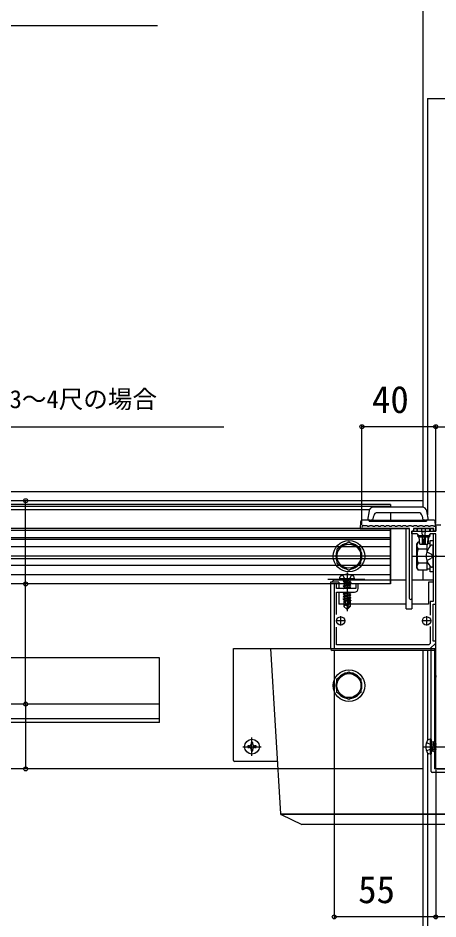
# Model space of a CAD drawing. Units: millimetres, scale not verified. Extents: x -875 to 875, y -1304 to 1296.
# Drawn here: x -209.1 to 18.2, y 139.9 to 627.1 of the extents above; entities that cross this region are included whole.
import ezdxf
from ezdxf.enums import TextEntityAlignment as Align

# ---------------------------------------------------------------- set-up
doc = ezdxf.new("R2010")
doc.units = ezdxf.units.MM
doc.header["$LTSCALE"] = 8
for name, color, linetype in [('0-2_YKK_11', 7, 'Continuous'), ('0-3_YKK_12', 2, 'Continuous'), ('0-4_YKK_13', 4, 'Continuous'), ('0-5_YKK_D', 6, 'Continuous')]:
    doc.layers.add(name, color=color, linetype=linetype)
doc.styles.add('ＭＳ ゴシック', font='')
doc.styles.get('ＭＳ ゴシック').set_extended_font_data('MS Gothic')

msp = doc.modelspace()

# ---------------------------------------------------------------- linework, layer by layer
at = {"layer": '0-2_YKK_11'}
for p, q in [((-34.5, 303.603), (-34.5, 298.603)), ((12, 303.603), (12, 298.603)), ((-32, 301.103), (-37, 301.103)), ((14.5, 301.103), (9.5, 301.103))]:
    msp.add_line(p, q, dxfattribs=at)
for points in [[(-22.25, 352.603), (-20.2, 352.603), (-20, 352.403), (-19, 352.403), (-18.8, 352.603), (-17.2, 352.603), (-17, 352.403), (-16, 352.403), (-15.8, 352.603), (-14.2, 352.603), (-14, 352.403), (-13, 352.403), (-12.8, 352.603), (-11.2, 352.603), (-11, 352.403), (-10, 352.403), (-9.8, 352.603), (-8.2, 352.603), (-8, 352.403), (-7, 352.403), (-6.8, 352.603), (-5.2, 352.603), (-5, 352.403), (-4, 352.403), (-3.8, 352.603), (-2.2, 352.603), (-2, 352.403), (-1, 352.403), (-0.8, 352.603), (0.8, 352.603), (1, 352.403), (2, 352.403), (2.2, 352.603), (3.8, 352.603), (4, 352.403), (5, 352.403), (5.2, 352.603), (6.8, 352.603), (7, 352.403), (8, 352.403)], [(2.8, 313.203), (2.8, 351.103), (-22.25, 351.103)], [(8, 352.403), (8.2, 352.603), (9.8, 352.603), (10, 352.403), (11, 352.403), (11.2, 352.603), (12.8, 352.603), (13, 352.403), (14, 352.403), (14.2, 352.603), (15.8, 352.603), (16, 352.403), (17, 352.403), (17, 349.603), (16, 349.603), (16, 351.103), (5, 351.103), (5, 349.603), (4, 349.603), (4, 313.203)], [(17, 349.603), (17, 353.103), (19.8, 353.103)], [(-25, 318.603), (-25, 321.103), (-26.2, 321.103), (-26.2, 318.603), (-36.8, 318.603), (-36.8, 321.103), (-38, 321.103), (-38, 286.103), (14, 286.103), (17, 289.103), (17, 290.103), (15.5, 290.103), (15.5, 310.103), (17, 310.103), (17, 348.103), (15.5, 348.103), (15.5, 336.561), (15.62, 336.378), (15.62, 335.828), (15.5, 335.645), (15.5, 321.561), (15.62, 321.378), (15.62, 320.828), (15.5, 320.645), (15.5, 311.603), (14, 311.603), (14, 304.162)], [(43, 221.103), (17, 221.103), (17, 232.645), (17.12, 232.828), (17.12, 233.378), (17, 233.561), (17, 270.645), (17.12, 270.828), (17.12, 271.378), (17, 271.561), (17, 335.645), (17.12, 335.828), (17.12, 336.378), (17, 336.561), (17, 348.103), (14, 348.103), (13, 347.103), (8, 347.103), (7, 348.103), (4, 348.103), (4, 349.603), (10.037, 349.603), (10.22, 349.483), (10.77, 349.483), (10.954, 349.603), (17, 349.603)], [(-36.8, 304.501), (-36.8, 316.603), (-27, 316.603)], [(14, 298.043), (14, 288.931), (13.172, 288.103), (-36.8, 288.103), (-36.8, 297.704)]]:
    msp.add_lwpolyline(points, dxfattribs=at)
for centre, radius, start, end in [((-22.25, 351.853), 0.75, 89.99999, 270.00001), ((-27, 318.603), 2, 270.00001, 359.99999), ((3.4, 313.203), 0.6, 180.00001, 269.99999), ((3.4, 313.203), 0.6, 270.00001, 359.99999)]:
    msp.add_arc(centre, radius, start, end, dxfattribs=at)
at = {"layer": '0-3_YKK_12'}
for p, q in [((10, 799.103), (10, 362.581)), ((12.5, 583.603), (82.5, 583.603)), ((12.5, 583.603), (12.5, 358.438)), ((-819.193, 371.103), (735, 371.103)), ((10, 366.103), (-533.982, 366.103)), ((-7.5, 364.103), (-533.355, 364.103)), ((-7.5, 362.903), (-533.144, 362.903)), ((-18.959, 361.103), (-532.826, 361.103)), ((-7.5, 364.103), (-7.5, 362.603)), ((-7.5, 362.903), (-7.5, 362.603)), ((-7.5, 359.603), (-7.5, 355.603)), ((-7.5, 351.103), (-7.5, 321.103)), ((-7.5, 349.983), (-547.5, 349.983)), ((-7.5, 345.103), (-547.5, 345.103)), ((-7.5, 334.603), (-547.5, 334.603)), ((10, 328.597), (10, 323.103)), ((-7.5, 321.103), (-547.5, 321.103)), ((12.5, 285.103), (12.5, 236.403)), ((-132.5, 281.103), (-265, 281.103)), ((-132.5, 246.103), (-132.5, 281.103)), ((-132.5, 256.103), (-421.974, 256.103)), ((-132.5, 248.103), (-421.974, 248.103)), ((-132.5, 246.103), (-421.974, 246.103)), ((12.5, 229.803), (12.5, -60.897))]:
    msp.add_line(p, q, dxfattribs=at)
for points in [[(10, 285.103), (10, 191.103), (10, -60.897)], [(10, 221.103), (-69.093, 221.103), (-485.407, 221.103), (-565, 221.103)]]:
    msp.add_lwpolyline(points, dxfattribs=at)
at = {"layer": '0-4_YKK_13'}
for p, q in [((-19.13, 360.537), (-20, 355.603)), ((9.668, 362.603), (-16.668, 362.603)), ((13, 355.603), (12.13, 360.537)), ((-18.5, 355.603), (-22.784, 355.603)), ((-19, 355.003), (-19, 355.603)), ((-18.5, 355.603), (-18, 355.603)), ((-18, 355.629), (-18, 355.303)), ((-17.005, 355.629), (-16.595, 357.95)), ((7.616, 359.603), (-14.626, 359.603)), ((10, 355.603), (10, 355.303)), ((11, 355.603), (10, 355.603)), ((16.163, 355.603), (11.5, 355.603)), ((12, 355.603), (12, 355.003)), ((-7.5, 351.103), (-547.5, 351.103)), ((-23.782, 354.664), (-24, 351.103)), ((-24, 351.103), (2.5, 351.103)), ((-23.7, 351.103), (-23.5, 351.103)), ((12, 355.303), (-19, 355.303)), ((-19, 355.003), (12, 355.003)), ((-7.5, 321.103), (-7.5, 351.103)), ((1, 307.603), (1, 351.103)), ((5.3, 351.103), (15.5, 351.103)), ((7, 349.603), (7, 351.103)), ((9.5, 349.603), (9.5, 351.103)), ((11.5, 349.603), (11.5, 351.103)), ((13.854, 349.603), (13.854, 351.103)), ((14, 351.103), (14, 349.603)), ((15.5, 351.103), (15.5, 349.603)), ((16.831, 352.373), (16.662, 355.133)), ((-7.5, 346.103), (-547.5, 346.103)), ((4, 349.303), (4, 307.603)), ((7.146, 349.603), (9.5, 349.603)), ((7.475, 346.603), (7.282, 347.821)), ((7.521, 346.603), (7.375, 347.728)), ((7.475, 346.603), (7.521, 346.603)), ((8.35, 342.603), (8, 346.603)), ((8.357, 342.603), (8.056, 346.603)), ((9.5, 349.603), (11.5, 349.603)), ((9.975, 346.603), (9.5, 349.603)), ((9.975, 346.603), (11.025, 346.603)), ((10.325, 342.603), (9.975, 346.603)), ((10.675, 342.603), (11.025, 346.603)), ((11.025, 346.603), (11.5, 349.603)), ((11.351, 346.603), (12.944, 346.603)), ((11.5, 349.603), (13.854, 349.603)), ((12.643, 342.603), (12.944, 346.603)), ((13, 346.603), (12.65, 342.603)), ((12.944, 346.603), (13.479, 346.603)), ((13.479, 346.603), (13.625, 347.728)), ((13.479, 346.603), (13.525, 346.603)), ((13.718, 347.821), (13.525, 346.603)), ((13.854, 349.603), (14, 349.603)), ((14, 349.603), (15.5, 349.603)), ((16.7, 349.603), (16.5, 349.603)), ((-7.5, 341.103), (-547.5, 341.103)), ((6.8, 342.603), (7.381, 343.608)), ((6.8, 329.603), (6.8, 342.603)), ((8.277, 343.608), (7.381, 343.608)), ((8.35, 342.603), (8.357, 342.603)), ((8.357, 342.603), (9.515, 342.603)), ((9.515, 342.603), (10.325, 342.603)), ((10.325, 342.603), (10.675, 342.603)), ((10.675, 342.603), (11.485, 342.603)), ((11.485, 342.603), (12.643, 342.603)), ((12.3, 338.832), (12.3, 342.603)), ((12.643, 342.603), (12.65, 342.603)), ((12.687, 343.153), (13.9, 343.153)), ((14.955, 342.003), (14.757, 342.003)), ((15.5, 341.354), (15.5, 341.458)), ((15.5, 330.852), (15.5, 341.354)), ((12.3, 339.856), (7.381, 339.856)), ((12.174, 338.475), (14.635, 337.248)), ((12.3, 338.832), (12.3, 340.103)), ((15.244, 336.103), (14.635, 337.248)), ((-7.5, 336.103), (-547.5, 336.103)), ((4.3, 336.103), (30.8, 336.103)), ((12.3, 332.35), (7.381, 332.35)), ((10.996, 336.103), (32.413, 336.103)), ((12.174, 333.731), (14.635, 334.958)), ((12.3, 332.103), (12.3, 333.373)), ((12.3, 328.597), (12.3, 333.373)), ((15.244, 336.103), (14.635, 334.958)), ((-7.5, 331.103), (-547.5, 331.103)), ((-31, 327.303), (-31, 306.403)), ((6.8, 329.603), (7.381, 328.597)), ((12.3, 328.597), (7.381, 328.597)), ((13.9, 329.053), (12.3, 329.053)), ((14.955, 330.203), (14.757, 330.203)), ((-7.5, 326.103), (-547.5, 326.103)), ((-21.5, 323.403), (-41.5, 323.403)), ((-40, 322.103), (-40, 286.103)), ((-35.5, 322.103), (-35.5, 318.603)), ((-35, 323.903), (-34.859, 324.705)), ((-27, 323.903), (-35, 323.903)), ((-35, 323.903), (-34.912, 323.403)), ((-27.088, 323.403), (-34.912, 323.403)), ((-33.1, 322.753), (-29.5, 323.353)), ((-29.5, 323.253), (-33.1, 322.653)), ((-33.1, 322.753), (-32.55, 323.07)), ((-33.1, 322.753), (-33.1, 322.653)), ((-33.1, 322.753), (-33.1, 322.653)), ((-33.1, 322.653), (-32.55, 322.335)), ((-33.1, 321.353), (-28.9, 322.053)), ((-28.9, 321.953), (-33.1, 321.253)), ((-33.1, 321.353), (-32.55, 321.67)), ((-29.5, 323.353), (-32.55, 323.07)), ((-32.55, 322.335), (-29.5, 323.253)), ((-32.55, 323.203), (-32.55, 323.07)), ((-29.45, 322.37), (-32.55, 321.67)), ((-32.55, 322.335), (-32.55, 321.67)), ((-29.45, 321.635), (-32.55, 320.935)), ((-29.5, 323.353), (-29.5, 323.253)), ((-29.45, 323.203), (-29.45, 322.37)), ((-28.9, 322.053), (-29.45, 322.37)), ((-28.9, 321.953), (-29.45, 321.635)), ((-29.45, 321.635), (-29.45, 320.97)), ((-28.9, 322.053), (-28.9, 321.953)), ((-27, 323.903), (-27.141, 324.705)), ((-27, 323.903), (-27.088, 323.403)), ((15.5, 323.103), (4, 323.103)), ((15.5, 322.103), (13, 322.103)), ((13, 322.103), (13, 310.103)), ((-7.5, 321.103), (-547.5, 321.103)), ((-33.1, 321.353), (-33.1, 321.253)), ((-33.1, 321.253), (-32.55, 320.935)), ((-33.1, 319.953), (-28.9, 320.653)), ((-28.9, 320.553), (-33.1, 319.853)), ((-33.1, 319.953), (-32.55, 320.27)), ((-33.1, 319.953), (-33.1, 319.853)), ((-33.1, 319.853), (-32.55, 319.535)), ((-33.013, 318.603), (-32.55, 318.87)), ((-32.8, 318.603), (-28.9, 319.253)), ((-29.45, 320.97), (-32.55, 320.27)), ((-32.55, 320.935), (-32.55, 320.27)), ((-29.45, 319.57), (-32.55, 318.87)), ((-32.55, 319.535), (-32.55, 318.87)), ((-28.9, 319.153), (-32.2, 318.603)), ((-28.9, 320.653), (-29.45, 320.97)), ((-29.45, 320.235), (-29.45, 319.57)), ((-28.9, 319.253), (-29.45, 319.57)), ((-29.45, 318.835), (-29.45, 318.603)), ((-28.9, 320.653), (-28.9, 320.553)), ((-28.9, 319.253), (-28.9, 319.153)), ((-35.5, 316.603), (-35.5, 310.103)), ((-33.1, 315.753), (-28.9, 316.453)), ((-28.9, 316.353), (-33.1, 315.653)), ((-33.1, 315.753), (-32.55, 316.07)), ((-33.1, 315.753), (-33.1, 315.653)), ((-33.1, 315.653), (-32.55, 315.335)), ((-33.1, 314.353), (-28.9, 315.053)), ((-28.9, 314.953), (-33.1, 314.253)), ((-33.1, 314.353), (-32.55, 314.67)), ((-33.1, 314.353), (-33.1, 314.253)), ((-33.1, 314.253), (-32.55, 313.935)), ((-33.1, 312.953), (-30.074, 313.457)), ((-30.102, 313.352), (-33.1, 312.853)), ((-33.1, 312.953), (-32.55, 313.27)), ((-33.1, 312.953), (-33.1, 312.853)), ((-33.1, 312.853), (-32.55, 312.535)), ((-32.7, 311.803), (-32.55, 311.87)), ((-32.7, 311.803), (-32.7, 308.953)), ((-30.424, 311.803), (-32.7, 311.803)), ((-30.192, 316.603), (-32.55, 316.07)), ((-32.55, 316.603), (-32.55, 316.07)), ((-29.45, 315.37), (-32.55, 314.67)), ((-32.55, 315.335), (-32.55, 314.67)), ((-29.45, 313.97), (-32.55, 313.27)), ((-32.55, 313.935), (-32.55, 313.27)), ((-30.16, 313.075), (-32.55, 312.535)), ((-32.55, 312.535), (-32.55, 311.87)), ((-30.305, 312.377), (-32.55, 311.87)), ((-30.365, 312.086), (-32.083, 311.803)), ((-30.09, 313.41), (-31, 309.024)), ((-29.668, 313.525), (-30.85, 307.827)), ((-30.42, 311.819), (-30.504, 311.803)), ((-29.668, 313.525), (-28.9, 313.653)), ((-28.9, 313.553), (-29.613, 313.434)), ((-29.45, 312.57), (-29.603, 312.536)), ((-29.6, 313.354), (-29.6, 309.077)), ((-29, 312.311), (-29.6, 312.212)), ((-29, 312.095), (-29.6, 311.978)), ((-29.3, 311.803), (-29.6, 311.803)), ((-29.45, 316.035), (-29.45, 315.37)), ((-28.9, 315.053), (-29.45, 315.37)), ((-29.45, 314.635), (-29.45, 313.97)), ((-28.9, 313.653), (-29.45, 313.97)), ((-29.45, 313.235), (-29.45, 312.57)), ((-29, 312.311), (-29.45, 312.57)), ((-29, 312.095), (-29.3, 311.922)), ((-29.3, 311.922), (-29.3, 308.953)), ((-28.9, 316.453), (-29.16, 316.603)), ((-29, 312.311), (-29, 312.095)), ((-28.9, 316.453), (-28.9, 316.353)), ((-28.9, 315.053), (-28.9, 314.953)), ((-28.9, 313.653), (-28.9, 313.553)), ((1, 310.103), (-35.5, 310.103)), ((-31.743, 309.756), (-32.7, 308.953)), ((-31.15, 307.403), (-32.7, 308.953)), ((-31, 309.024), (-31.15, 307.403)), ((-31.15, 307.403), (-30.85, 307.403)), ((-31, 309.024), (-31, 307.403)), ((-29.6, 309.077), (-30.85, 307.827)), ((-30.85, 307.403), (-29.3, 308.953)), ((-30.85, 307.827), (-30.85, 307.403)), ((-29.3, 308.953), (-29.6, 309.077)), ((1, 307.603), (4, 307.603)), ((13, 310.103), (4, 310.103)), ((-92, 286.103), (-72.5, 286.103)), ((-72.5, 286.103), (-67.036, 196.771)), ((-72.5, 286.103), (-42.5, 286.103)), ((-42.5, 286.103), (14.5, 286.103)), ((16.5, 285.103), (-39, 285.103)), ((15, 286.103), (16.5, 286.103)), ((16.5, 236.603), (16.5, 286.103)), ((-82.5, 228.103), (-82.5, 238.103)), ((14, 237.103), (13.198, 236.961)), ((14, 237.103), (14, 229.103)), ((14, 237.103), (14.5, 237.015)), ((14.5, 237.015), (14.5, 229.191)), ((15, 235.603), (14.5, 235.603)), ((14.5, 235.603), (14.5, 230.603)), ((15.15, 231.003), (14.55, 234.603)), ((14.55, 234.603), (14.65, 234.603)), ((14.55, 234.603), (14.832, 231.553)), ((14.65, 234.603), (15.25, 231.003)), ((15.568, 231.553), (14.65, 234.603)), ((14.7, 234.653), (15.532, 234.653)), ((15.5, 235.603), (15, 235.603)), ((15.85, 235.203), (15.532, 234.653)), ((15.532, 234.653), (16.232, 231.553)), ((16.55, 231.003), (15.85, 235.203)), ((15.85, 235.203), (15.95, 235.203)), ((15.95, 235.203), (16.268, 234.653)), ((15.95, 235.203), (16.65, 231.003)), ((16.268, 234.653), (16.968, 231.553)), ((16.268, 234.653), (16.932, 234.653)), ((16.5, 236.603), (16.5, 234.653)), ((-87.5, 233.103), (-77.5, 233.103)), ((-83.82, 233.543), (-84.7, 233.543)), ((-81.18, 232.663), (-80.3, 232.663)), ((10.6, 233.103), (31.5, 233.103)), ((14, 229.103), (13.198, 229.244)), ((14, 229.103), (14.5, 229.191)), ((14.7, 231.553), (14.832, 231.553)), ((15.15, 231.003), (14.832, 231.553)), ((15.5, 230.603), (15, 230.603)), ((15.15, 231.003), (15.25, 231.003)), ((15.15, 231.003), (15.25, 231.003)), ((15.25, 231.003), (15.568, 231.553)), ((15.568, 231.553), (16.232, 231.553)), ((16.55, 231.003), (16.232, 231.553)), ((16.5, 231.089), (16.5, 229.603)), ((16.5, 221.103), (16.5, 229.603)), ((16.55, 231.003), (16.65, 231.003)), ((16.65, 231.003), (16.968, 231.553)), ((16.968, 231.553), (17, 231.553)), ((17.243, 233.279), (17.295, 233.048)), ((-68.769, 225.103), (-92, 225.103)), ((80, 219.103), (15, 219.103)), ((-67.036, 196.771), (-42.5, 196.771)), ((-42.5, 196.348), (-66.748, 196.348)), ((-66.748, 196.348), (-55.5, 191.103)), ((-42.5, 196.771), (137.5, 196.771)), ((-42.5, 191.103), (-55.5, 191.103)), ((137.5, 191.103), (-42.5, 191.103))]:
    msp.add_line(p, q, dxfattribs=at)
for points in [[(-17, 355.303), (-17, 355.629), (-18, 355.629)], [(9.586, 357.95), (9.995, 355.629), (10, 355.629), (10, 355.603)], [(11, 355.303), (11, 355.603), (11.5, 355.603)], [(7, 349.603), (7.146, 349.603), (7.146, 351.103)], [(7.521, 346.603), (8.056, 346.603), (9.649, 346.603)], [(15.5, 349.603), (17, 349.603), (16.987, 349.815)], [(15.5, 344.603), (15.5, 327.603), (13.9, 327.603), (13.9, 330.818)], [(13.9, 341.388), (13.9, 344.603), (15.5, 344.603)], [(15.5, 330.748), (15.5, 330.852), (15.5, 331.203)], [(-35.5, 322.103), (-39, 322.103), (-40, 322.103)], [(1, 323.103), (-7.5, 323.103), (-38, 323.103)], [(-33.3, 325.882), (-32.145, 323.566), (-31, 322.957)], [(-28.7, 325.882), (-29.855, 323.566), (-31, 322.957)], [(-28.9, 320.553), (-29.45, 320.235), (-32.55, 319.535)], [(-28.9, 319.153), (-29.45, 318.835), (-30.479, 318.603)], [(-28.9, 316.353), (-29.45, 316.035), (-32.55, 315.335)], [(-28.9, 314.953), (-29.45, 314.635), (-32.55, 313.935)], [(-31, 309.024), (-31.743, 309.756), (-31.9, 311.803)], [(-28.9, 313.553), (-29.45, 313.235), (-29.6, 313.201)], [(-92.5, 225.603), (-92.5, 286.103), (-92, 286.103)], [(14.5, 235.603), (14.5, 286.103), (15, 286.103)], [(-82.06, 234.423), (-82.06, 235.303), (-82.94, 235.303), (-82.94, 234.423)], [(12.005, 235.361), (14.237, 234.248), (14.846, 233.103)], [(17, 234.77), (16.932, 234.653), (17, 234.354)], [(-84.7, 233.543), (-84.7, 232.663), (-83.82, 232.663)], [(-82.94, 231.783), (-82.94, 230.903), (-82.06, 230.903), (-82.06, 231.783)], [(-80.3, 232.663), (-80.3, 233.543), (-81.18, 233.543)], [(12.005, 230.845), (14.237, 231.958), (14.846, 233.103)], [(14.5, 219.603), (14.5, 230.603), (15, 230.603)], [(16.5, 221.103), (78.5, 221.103), (78.5, 229.603)], [(161.748, 196.348), (137.5, 196.348), (-42.5, 196.348)]]:
    msp.add_lwpolyline(points, dxfattribs=at)
for points in [[(-30, 343.608), (-36.5, 339.856), (-36.5, 332.35), (-30, 328.597), (-23.5, 332.35), (-23.5, 339.856)], [(-30, 273.608), (-23.5, 269.856), (-23.5, 262.35), (-30, 258.597), (-36.5, 262.35), (-36.5, 269.856)]]:
    msp.add_lwpolyline(points, close=True, dxfattribs=at)
for centre, radius in [((-30, 336.103), 8.5), ((-30, 336.103), 6.5), ((-34.5, 301.103), 2.25), ((12, 301.103), 2.25), ((-30, 266.103), 8.5), ((-30, 266.103), 6.5), ((-82.5, 233.103), 4)]:
    msp.add_circle(centre, radius, dxfattribs=at)
for centre, radius, start, end in [((-16.668, 360.103), 2.5, 90, 170), ((9.668, 360.103), 2.5, 10, 90), ((-22.784, 354.603), 1, 90, 176.5), ((-14.626, 357.603), 2, 90, 170), ((7.616, 357.603), 2, 10, 90), ((16.163, 355.103), 0.5, 3.5, 90), ((-30, 336.103), 7.05, 97.21814, 142.78186), ((-30, 336.103), 7.05, 37.21814, 82.78186), ((10.123, 341.732), 3.323, 145.61575, 214.38425), ((19.5, 336.103), 7.7, 131.56083, 228.43917), ((14.757, 341.453), 0.55, 90, 131.56083), ((14.955, 341.458), 0.545, 0, 90), ((-30, 336.103), 7.05, 157.21814, 202.78186), ((-30, 336.103), 7.05, 337.21814, 22.78186), ((19.219, 336.103), 12.419, 162.41205, 197.58795), ((-30, 336.103), 7.05, 217.21814, 262.78186), ((-30, 336.103), 7.05, 277.21814, 322.78186), ((10.123, 330.474), 3.323, 145.61575, 214.38425), ((14.757, 330.753), 0.55, 228.43917, 270), ((14.955, 330.748), 0.545, 270, 0), ((-38, 322.103), 1, 90, 180), ((-33.972, 324.549), 0.9, 122.05588, 170), ((-31, 319.803), 6.5, 57.94412, 122.05588), ((-32.75, 323.203), 0.2, 0, 90), ((-29.25, 323.203), 0.2, 90, 180), ((-28.028, 324.549), 0.9, 10, 57.94412), ((-29.848, 313.354), 0.248, 0, 167.19096), ((-39, 286.103), 1, 180, 270), ((16.5, 286.103), 1, 270, 300), ((-30, 266.103), 7.05, 97.21814, 142.78186), ((-30, 266.103), 7.05, 37.21814, 82.78186), ((-30, 266.103), 7.05, 157.21814, 202.78186), ((-30, 266.103), 7.05, 337.21814, 22.78186), ((-30, 266.103), 7.05, 217.21814, 262.78186), ((-30, 266.103), 7.05, 277.21814, 322.78186), ((-83.82, 234.423), 0.88, 270, 0), ((-81.18, 234.423), 0.88, 180, 270), ((18.1, 233.103), 6.5, 147.94412, 212.05588), ((13.354, 236.075), 0.9, 100, 147.94412), ((14.7, 234.853), 0.2, 180, 270), ((15.5, 236.603), 1, 270, 0), ((-83.82, 231.783), 0.88, 0, 90), ((-81.18, 231.783), 0.88, 90, 180), ((13.354, 230.131), 0.9, 212.05588, 260), ((14.7, 231.353), 0.2, 90, 180), ((15.5, 229.603), 1, 0, 90), ((-92, 225.603), 0.5, 180, 270), ((15, 219.603), 0.5, 180, 270), ((-66.537, 196.801), 0.5, 183.5, 245)]:
    msp.add_arc(centre, radius, start, end, dxfattribs=at)
for centre, major_axis, ratio, start_param, end_param in [((10.5, 340.604), (0, 11.43), 0.087489, 1.0182613, 1.3950002), ((10.5, 343.289), (0, 6.314), 0.158384, 0.7853982, 1.0182613), ((10.5, 343.289), (0, 6.314), 0.158384, 5.264924, 5.4977871), ((10.5, 340.604), (0, 11.43), 0.087489, 4.8881851, 5.264924)]:
    msp.add_ellipse(centre, major_axis=major_axis, ratio=ratio, start_param=start_param, end_param=end_param, dxfattribs=at)
at = {"layer": '0-5_YKK_D'}
for p, q in [((-23, 352.853), (-23, 407.103)), ((17, 406.103), (-23, 406.103)), ((17, 353.803), (17, 407.103)), ((17, 353.803), (17, 407.103)), ((-205, 321.103), (-205, 366.103)), ((-205, 256.103), (-205, 321.103)), ((-38, 285.403), (-38, 140.103)), ((-205, 256.103), (-205, 221.103)), ((17, 220.403), (17, 140.103)), ((17, 220.403), (17, 140.103)), ((17, 141.103), (-38, 141.103)), ((47.5, 141.103), (17, 141.103))]:
    msp.add_line(p, q, dxfattribs=at)
for points in [[(-297.716, 575.757), (-294.676, 578.798), (-250.526, 622.948), (-133.593, 622.948)], [(-269.855, 321.103), (-267.705, 324.827), (-220.78, 406.103), (-97.8, 406.103)], [(17, 406.103), (47.5, 406.103), (106.391, 406.103)]]:
    msp.add_lwpolyline(points, dxfattribs=at)
for centre in [(-23, 406.103), (17, 406.103), (17, 406.103), (-205, 366.103), (-205, 321.103), (-205, 321.103), (-205, 256.103), (-205, 256.103), (-205, 221.103), (-38, 141.103), (17, 141.103), (17, 141.103)]:
    msp.add_circle(centre, 1.075, dxfattribs=at)

# ---------------------------------------------------------------- texts
at = {"layer": '0-5_YKK_D', "style": 'ＭＳ ゴシック'}
for s, height, p in [('3～4尺の場合', 9.751, (-213.65, 413.204)), ('40', 14.66, (-17.545, 409.103)), ('55', 14.66, (-25.045, 144.103))]:
    msp.add_text(s, height=height, dxfattribs=at).set_placement(p, align=Align.BOTTOM_LEFT)

doc.saveas('drawing.dxf')
